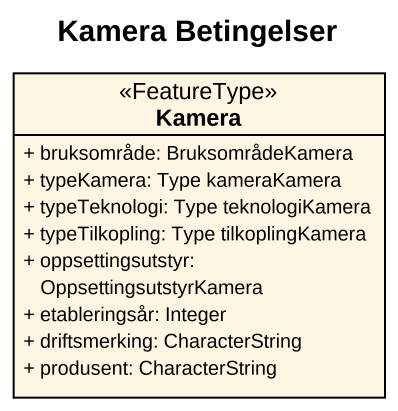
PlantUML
@startuml
title Kamera Betingelser
hide circle
hide empty members
skinparam classAttributeIconSize 0
class Kamera <<FeatureType>> {
  + bruksområde: BruksområdeKamera
  + typeKamera: Type kameraKamera
  + typeTeknologi: Type teknologiKamera
  + typeTilkopling: Type tilkoplingKamera
  + oppsettingsutstyr: OppsettingsutstyrKamera
  + etableringsår: Integer
  + driftsmerking: CharacterString
  + produsent: CharacterString
}
@enduml
